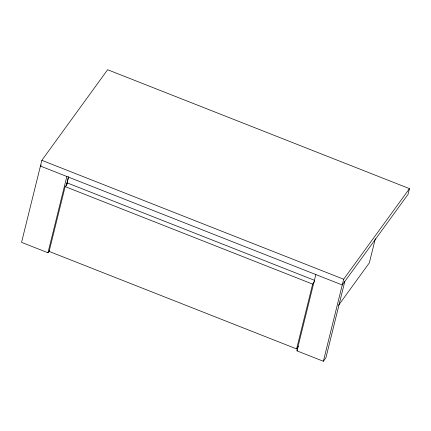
<?xml version="1.0" encoding="UTF-8"?>
<svg xmlns="http://www.w3.org/2000/svg" width="431" height="431" viewBox="0 0 431 431"><rect width="100%" height="100%" fill="white"/><g stroke="black" fill="none" stroke-linecap="round" stroke-linejoin="round"><path stroke-width="0.65" d="M41.22 164.981L40.433 166.07L342.252 284.972L408.028 194.381L409.45 188.638L107.631 69.73L41.85 160.327L21.55 242.362L47.96 252.765L49.786 250.249M47.96 252.765L66.837 176.473M314.582 280.349L67.715 183.089L65.156 186.612L49.118 251.424L296.614 348.927L298.441 346.411M66.331 185.341L68.432 176.861M66.412 185.799L68.599 176.963M296.614 348.927L312.647 284.115L314.479 281.599M344.805 281.454L325.928 357.746L323.369 361.27L296.959 350.861L315.842 274.569M323.369 361.27L343.669 279.234L409.45 188.638M375.315 238.742L369.34 262.872L338.524 305.315M296.959 350.861L297.692 349.859M41.85 160.327L343.669 279.234M65.156 186.612L312.647 284.115"/></g></svg>
